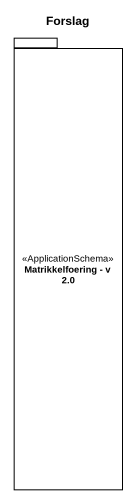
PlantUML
@startuml
title Forslag
package "Matrikkelfoering - v 2.0" as Matrikkelfoering_v_2_0 <<ApplicationSchema>> {
}
@enduml
